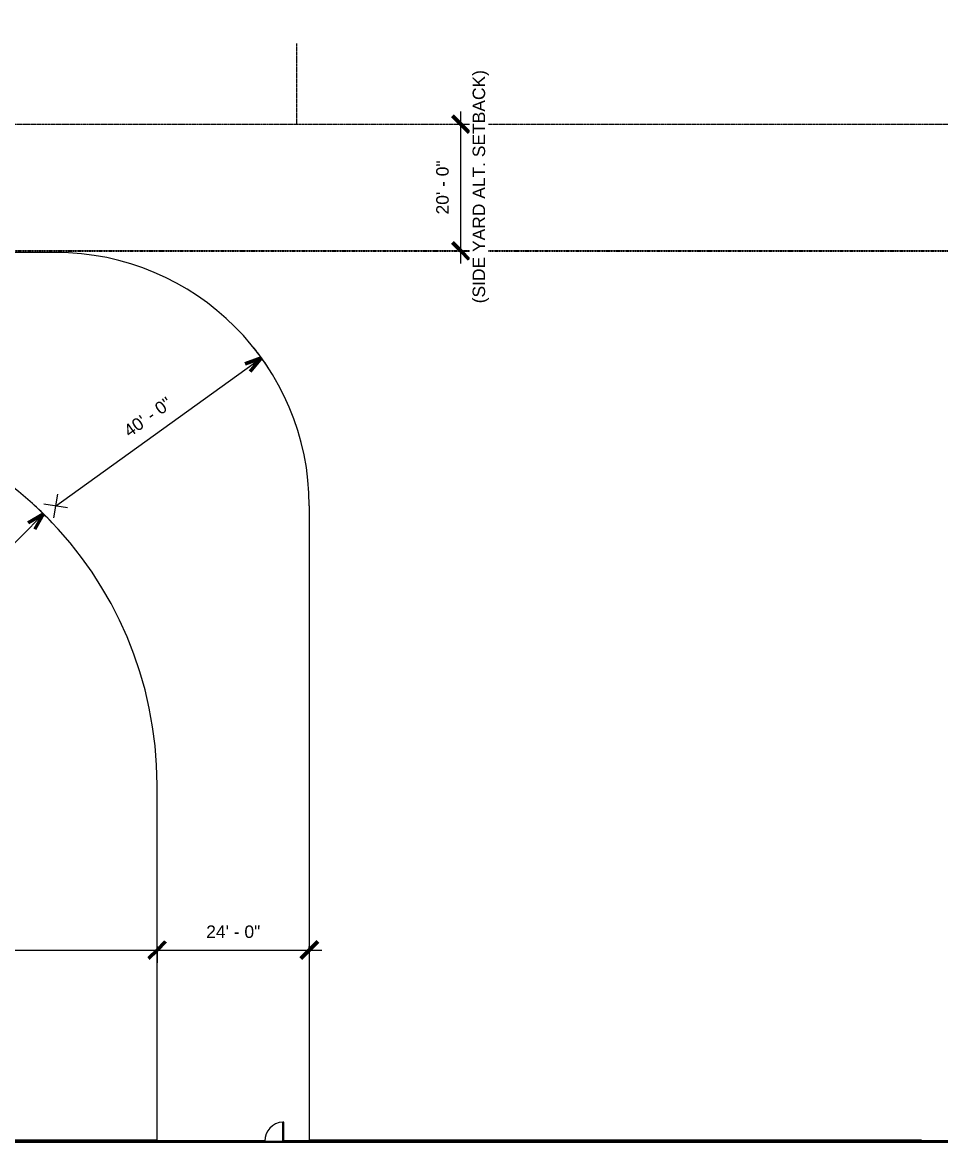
# Model space of a CAD drawing. Header units: inches. Extents: x 20461 to 27285, y -26063 to -19005.
# Drawn here: x 22833 to 24570, y -21126 to -19005 of the extents above; entities that cross this region are included whole.
import ezdxf

# ---------------------------------------------------------------- set-up
doc = ezdxf.new("R2010")
doc.units = ezdxf.units.IN
doc.header["$MEASUREMENT"] = 0
doc.linetypes.add('Center 1_4_', pattern=[0.53125, 0.25, -0.09375, 0.09375, -0.09375])
doc.linetypes.add('Hidden', pattern=[0.28125, 0.1875, -0.09375])
for name, color, linetype, lineweight in [('A-ANNO-DIMS', 211, 'Continuous', 9), ('A-ANNO-DIMS-256', 211, 'Continuous', 9), ('A-DOOR', 31, 'Continuous', 9), ('A-GLAZ-CWMG', 51, 'Continuous', 9), ('A-PROP-SBCK', 71, 'Hidden', 25), ('A-WALL', 113, 'Continuous', 9), ('A-WALL-PATT', 111, 'Continuous', 25), ('EOP-PR', 4, 'Continuous', 9), ('L-SITE-WALL', 31, 'Continuous', 9), ('PROP', 3, 'Center 1_4_', 9), ('S-BEAM', 12, 'Continuous', 9)]:
    doc.layers.add(name, color=color, linetype=linetype, lineweight=lineweight)
doc.styles.add('Arial_1', font='arial.ttf', dxfattribs={"height": 23.60479})
doc.dimstyles.new('Arrow_-_3_32__Arial_1', dxfattribs={"dimscale": 12, "dimtxt": 24, "dimasz": 2.666667, "dimexe": 2, "dimexo": 0, "dimgap": 1.333333, "dimtad": 1, "dimjust": 3, "dimdec": 5, "dimrnd": 0.03125, "dimzin": 1, "dimdsep": 46, "dimlunit": 4, "dimtxsty": 'Arial_1', "dimblk1": 'OPEN30', "dimblk2": 'OPEN30', "dimsah": 1, "dimcen": 0.09, "dimazin": 0, "dimtfac": 1, "dimtdec": 4, "dimtix": 1, "dimtmove": 0, "dimatfit": 2, "dimfxl": 1, "dimtvp": 1, "dimtfill": 1, "dimfrac": 2, "dimtolj": 1, "dimtzin": 0, "dimarcsym": 2})
doc.dimstyles.new('Linear_-_3_32__Arial_1', dxfattribs={"dimscale": 12, "dimtxt": 24, "dimasz": 2.666667, "dimexe": 2, "dimexo": 1.333333, "dimgap": 1.333333, "dimtad": 1, "dimdec": 0, "dimzin": 1, "dimdsep": 46, "dimlunit": 4, "dimtxsty": 'Arial_1', "dimblk1": 'OBLIQUE', "dimblk2": 'OBLIQUE', "dimsah": 1, "dimcen": 0.09, "dimdle": 2, "dimazin": 0, "dimtfac": 1, "dimtdec": 4, "dimtix": 1, "dimtmove": 0, "dimatfit": 3, "dimfxl": 1, "dimtvp": 1, "dimtfill": 1, "dimfrac": 2, "dimtolj": 1, "dimtzin": 0, "dimarcsym": 2})
pattern_1 = [(0, (0, 0), (0, 32), []), (90, (0, 0), (-32, 2e-15), [])]

# ---------------------------------------------------------------- blocks, each defined once
blk = doc.blocks.new('Girt_Z - 8_D-757170-Site Plan - Phase 1')
at = {"layer": 'S-BEAM'}
blk.add_hatch(color=256, dxfattribs=at).paths.add_polyline_path([(25971.4, -21126.4), (25971.4, -21125.8), (22787.5, -21125.8), (22787.5, -21126.4), (25938.9, -21126.4)], flags=0)
for p, q in [((25971.4, -21125.8), (22787.5, -21125.8)), ((25971.4, -21126.4), (22787.5, -21126.4))]:
    blk.add_line(p, q, dxfattribs=at)
blk = doc.blocks.new('Rectangular Mullion - Profile_Polycarbonate_Lower-836136-Site Plan - Phase 1')
at = {"layer": 'A-GLAZ-CWMG'}
for points in [[(23371.6, -21123.5), (23371.6, -21123.4), (23089.6, -21123.4), (23089.6, -21123.5), (23247.2, -21123.5)], [(23291, -21125.2), (23327, -21125.2), (23327, -21123.6), (23291, -21123.6)], [(23371.6, -21125.5), (23371.6, -21125.2), (23089.6, -21125.2), (23089.6, -21125.5), (23327, -21125.5)]]:
    blk.add_hatch(color=256, dxfattribs=at).paths.add_polyline_path(points, flags=0)
h = blk.add_hatch(color=256, dxfattribs=at)
h.paths.add_polyline_path([(23291, -21125.2), (23291, -21123.6), (23089.6, -21123.6), (23089.6, -21125.2), (23247.2, -21125.2)], flags=0)
h.paths.add_polyline_path([(23371.6, -21125.2), (23371.6, -21123.6), (23327, -21123.6), (23327, -21125.2)], flags=0)
for p, q in [((23089.6, -21123.5), (23089.6, -21123.4)), ((23089.6, -21123.4), (23371.6, -21123.4)), ((23089.6, -21123.5), (23371.6, -21123.5)), ((23089.6, -21125.2), (23089.6, -21123.6)), ((23371.6, -21123.4), (23371.6, -21123.5)), ((23371.6, -21123.7), (23371.6, -21125.2)), ((23089.6, -21125.5), (23089.6, -21125.2)), ((23089.6, -21125.2), (23291, -21125.2)), ((23089.6, -21125.5), (23371.6, -21125.5)), ((23291, -21125.2), (23327, -21125.2)), ((23327, -21125.2), (23371.6, -21125.2)), ((23371.6, -21125.2), (23371.6, -21125.5))]:
    blk.add_line(p, q, dxfattribs=at)
blk = doc.blocks.new('Single-Flush - 36_ x 96_-849181-Site Plan - Phase 1')
at = {"layer": 'A-DOOR', "lineweight": 13}
for p, q in [((16, 0.8), (16, 36.8)), ((18, 36.8), (16, 36.8)), ((18, 0.8), (18, 36.8)), ((18, 0.8), (16, 0.8))]:
    blk.add_line(p, q, dxfattribs=at)
at = {"layer": 'A-DOOR'}
blk.add_arc((18, 0.8), 36.1, 93.1789, 180, dxfattribs=at)
blk = doc.blocks.new('DIMBLOCK70-Site Plan - Phase 1')
at = {"layer": 'A-ANNO-DIMS-256'}
for p, q in [((22367.2, -20449.1), (22872.2, -19935.9)), ((22367.1, -20426.5), (22367.4, -20471.7)), ((22389.9, -20448.9), (22344.6, -20449.3))]:
    blk.add_line(p, q, dxfattribs=at)
at = {"layer": 'A-ANNO-DIMS-256', "lineweight": 50}
for q in [(22843.7, -19952.7), (22855.9, -19964.7)]:
    blk.add_line((22872.2, -19935.9), q, dxfattribs=at)
at = {"layer": 'A-ANNO-DIMS-256'}
blk.add_arc((22367.2, -20449.1), 720, 43.5506, 47.3703, dxfattribs=at)
at = {"layer": 'A-ANNO-DIMS-256', "color": 0, "insert": (22550.8, -20196.1), "char_height": 23.6, "width": 122.289, "attachment_point": 1, "rotation": 45.4605, "line_spacing_factor": 0.938532, "style": 'Arial_1', "bg_fill": 3, "box_fill_scale": 1.25, "bg_fill_color": 0, "bg_fill_transparency": 0}
blk.add_mtext('60\' - 0"', dxfattribs=at)
blk = doc.blocks.new('_Open30')
at = {"color": 0, "linetype": 'ByBlock', "lineweight": -2}
for p, q in [((-1, 0.268), (0, 0)), ((0, 0), (-1, -0.268)), ((0, 0), (-1, 0))]:
    blk.add_line(p, q, dxfattribs=at)
blk = doc.blocks.new('DIMBLOCK71-Site Plan - Phase 1')
at = {"layer": 'A-ANNO-DIMS-256'}
for p, q in [((22895.2, -19921.1), (23284.7, -19640.5)), ((22898.9, -19898.8), (22891.6, -19943.4)), ((22917.6, -19924.7), (22872.9, -19917.5))]:
    blk.add_line(p, q, dxfattribs=at)
at = {"layer": 'A-ANNO-DIMS-256', "lineweight": 50}
for q in [(23253.7, -19652.2), (23263.7, -19666.2)]:
    blk.add_line((23284.7, -19640.5), q, dxfattribs=at)
at = {"layer": 'A-ANNO-DIMS-256'}
blk.add_arc((22895.2, -19921.1), 480, 32.9082, 38.6378, dxfattribs=at)
at = {"layer": 'A-ANNO-DIMS-256', "color": 0, "insert": (23021.4, -19772.7), "char_height": 23.6, "width": 122.289, "attachment_point": 1, "rotation": 35.773, "line_spacing_factor": 0.938532, "style": 'Arial_1', "bg_fill": 3, "box_fill_scale": 1.25, "bg_fill_color": 0, "bg_fill_transparency": 0}
blk.add_mtext('40\' - 0"', dxfattribs=at)
blk = doc.blocks.new('DIMBLOCK76-Site Plan - Phase 1')
at = {"layer": 'A-ANNO-DIMS-256', "lineweight": 50}
for p, q in [((21983.2, -20761.9), (21967.2, -20777.9)), ((21983.2, -20761.9), (21999.2, -20745.9)), ((23087.2, -20761.9), (23071.2, -20777.9)), ((23087.2, -20761.9), (23103.2, -20745.9))]:
    blk.add_line(p, q, dxfattribs=at)
at = {"layer": 'A-ANNO-DIMS-256'}
for p, q in [((21983.2, -20755.3), (21983.2, -20785.9)), ((21983.2, -20761.9), (21983.2, -20755.3)), ((21983.2, -20761.9), (23087.2, -20761.9)), ((23087.2, -20755.3), (23087.2, -20785.9)), ((23087.2, -20761.9), (23087.2, -20755.3))]:
    blk.add_line(p, q, dxfattribs=at)
at = {"layer": 'A-ANNO-DIMS-256', "color": 0, "insert": (22484.3, -20715.3), "char_height": 23.6, "width": 122.289, "attachment_point": 1, "line_spacing_factor": 0.938532, "style": 'Arial_1', "bg_fill": 3, "box_fill_scale": 1.25, "bg_fill_color": 0, "bg_fill_transparency": 0}
blk.add_mtext('92\' - 0"', dxfattribs=at)
blk = doc.blocks.new('_Oblique')
at = {"color": 0, "linetype": 'ByBlock', "lineweight": -2}
blk.add_line((-0.5, -0.5), (0.5, 0.5), dxfattribs=at)
blk = doc.blocks.new('DIMBLOCK77-Site Plan - Phase 1')
at = {"layer": 'A-ANNO-DIMS-256', "lineweight": 50}
for p, q in [((23087.2, -20761.9), (23071.2, -20777.9)), ((23087.2, -20761.9), (23103.2, -20745.9)), ((23375.2, -20761.9), (23359.2, -20777.9)), ((23375.2, -20761.9), (23391.2, -20745.9))]:
    blk.add_line(p, q, dxfattribs=at)
at = {"layer": 'A-ANNO-DIMS-256'}
for p, q in [((23087.2, -20755.3), (23087.2, -20785.9)), ((23087.2, -20761.9), (23087.2, -20755.3)), ((23087.2, -20761.9), (23399.2, -20761.9)), ((23375.2, -20755.3), (23375.2, -20785.9)), ((23375.2, -20761.9), (23375.2, -20755.3))]:
    blk.add_line(p, q, dxfattribs=at)
at = {"layer": 'A-ANNO-DIMS-256', "color": 0, "insert": (23180.3, -20715.3), "char_height": 23.6, "width": 122.289, "attachment_point": 1, "line_spacing_factor": 0.938532, "style": 'Arial_1', "bg_fill": 3, "box_fill_scale": 1.25, "bg_fill_color": 0, "bg_fill_transparency": 0}
blk.add_mtext('24\' - 0"', dxfattribs=at)
blk = doc.blocks.new('DIMBLOCK92-Site Plan - Phase 1')
at = {"layer": 'A-ANNO-DIMS-256', "lineweight": 50}
for p, q in [((23662, -19198.2), (23646, -19182.2)), ((23662, -19198.2), (23678, -19214.2)), ((23662, -19438.2), (23646, -19422.2)), ((23662, -19438.2), (23678, -19454.2))]:
    blk.add_line(p, q, dxfattribs=at)
at = {"layer": 'A-ANNO-DIMS-256'}
for p, q in [((23662, -19462.2), (23662, -19174.2)), ((23655.4, -19198.2), (23686, -19198.2)), ((23662, -19198.2), (23655.4, -19198.2)), ((23655.4, -19438.2), (23686, -19438.2)), ((23662, -19438.2), (23655.4, -19438.2))]:
    blk.add_line(p, q, dxfattribs=at)
at = {"layer": 'A-ANNO-DIMS-256', "color": 0, "insert": (23615.4, -19369.1), "char_height": 23.6, "width": 122.289, "attachment_point": 1, "rotation": 90, "line_spacing_factor": 0.938532, "style": 'Arial_1', "bg_fill": 3, "box_fill_scale": 1.25, "bg_fill_color": 0, "bg_fill_transparency": 0}
blk.add_mtext('20\' - 0"', dxfattribs=at)
at = {"layer": 'A-ANNO-DIMS-256', "color": 0, "insert": (23684.3, -19537.3), "char_height": 23.605, "width": 525.932, "attachment_point": 1, "rotation": 90, "line_spacing_factor": 0.938532, "style": 'Arial_1', "bg_fill": 3, "box_fill_scale": 1.25, "bg_fill_color": 0, "bg_fill_transparency": 0}
blk.add_mtext('(SIDE YARD ALT. SETBACK)', dxfattribs=at)

msp = doc.modelspace()

# ---------------------------------------------------------------- hatches: boundary and pattern name
at = {"layer": 'A-WALL', "transparency": 33554649}
h = msp.add_hatch(color=256, dxfattribs=at)
h.paths.add_polyline_path([(25997.19296, -21125.18961), (25997.19296, -21123.61481), (25775.765225, -21123.61481), (25775.765225, -21125.18961), (25938.902247, -21125.18961)], flags=0)
h.paths.add_polyline_path([(25739.765225, -21125.18961), (25739.765225, -21123.61481), (25691.577725, -21123.61481), (25691.577725, -21125.18961)], flags=0)
h.paths.add_polyline_path([(24822.702725, -21125.18961), (24822.702725, -21123.61481), (24533.577725, -21123.61481), (24533.577725, -21125.18961), (24593.030247, -21125.18961)], flags=0)
h.paths.add_polyline_path([(23327.015225, -21125.18961), (23375.202725, -21125.18961), (23375.202725, -21123.61481), (23327.015225, -21123.61481)], flags=0)
h.paths.add_polyline_path([(23291.015225, -21125.18961), (23291.015225, -21123.61481), (23086.077725, -21123.61481), (23086.077725, -21125.18961), (23247.158247, -21125.18961)], flags=0)
at = {"layer": 'A-WALL-PATT', "lineweight": 9}
h = msp.add_hatch(dxfattribs=at)
h.set_pattern_fill('FP_8', color=256, style=0, pattern_type=2)
h.set_pattern_definition(pattern_1)
h.paths.add_polyline_path([(22799.486095, -21125.05281), (22801.25546, -21125.05281), (22801.25546, -21124.05281), (22782.774991, -21124.05281), (22782.774991, -21125.05281), (22798.534247, -21125.05281)], flags=0)
h.paths.add_polyline_path([(23085.765225, -21125.05281), (23085.765225, -21124.05281), (22810.00546, -21124.05281), (22810.00546, -21125.05281), (23022.846247, -21125.05281)], flags=0)
h = msp.add_hatch(dxfattribs=at)
h.set_pattern_fill('FP_8', color=256, style=0, pattern_type=2)
h.set_pattern_definition(pattern_1)
h.paths.add_polyline_path([(23375.515225, -21125.05281), (24533.265225, -21125.05281), (24533.265225, -21124.05281), (23375.515225, -21124.05281)], flags=0)
at = {"layer": 'L-SITE-WALL'}
h = msp.add_hatch(color=256, dxfattribs=at)
h.paths.add_polyline_path([(22791.524991, -21123.30281), (22800.63046, -21123.30281), (22800.63046, -21122.30281), (22781.024991, -21122.30281), (22781.024991, -21123.30281), (22781.774991, -21123.30281)], flags=0)
h.paths.add_polyline_path([(23022.846247, -21123.30281), (23085.765225, -21123.30281), (23085.765225, -21122.30281), (22811.63046, -21122.30281), (22811.63046, -21123.30281), (22910.690247, -21123.30281)], flags=0)
at = {"layer": 'L-SITE-WALL', "lineweight": 5}
h = msp.add_hatch(color=256, dxfattribs=at)
h.paths.add_polyline_path([(22781.774991, -21124.05281), (22801.25546, -21124.05281), (22801.25546, -21123.30281), (22781.774991, -21123.30281)], flags=0)
h.paths.add_polyline_path([(22810.75546, -21124.05281), (23085.765225, -21124.05281), (23085.765225, -21123.30281), (22810.75546, -21123.30281)], flags=0)
at = {"layer": 'L-SITE-WALL'}
msp.add_hatch(color=256, dxfattribs=at).paths.add_polyline_path([(24533.265225, -21123.30281), (24533.265225, -21122.30281), (23375.515225, -21122.30281), (23375.515225, -21123.30281), (23695.782247, -21123.30281)], flags=0)
at = {"layer": 'L-SITE-WALL', "lineweight": 5}
for points in [[(23375.515225, -21124.05281), (24533.265225, -21124.05281), (24533.265225, -21123.30281), (23375.515225, -21123.30281)], [(24533.265225, -21125.80281), (24533.265225, -21125.05281), (23375.515225, -21125.05281), (23375.515225, -21125.80281), (23695.782247, -21125.80281)]]:
    msp.add_hatch(color=256, dxfattribs=at).paths.add_polyline_path(points, flags=0)
h = msp.add_hatch(color=256, dxfattribs=at)
h.paths.add_polyline_path([(22783.524991, -21125.80281), (22801.25546, -21125.80281), (22801.25546, -21125.05281), (22783.524991, -21125.05281)], flags=0)
h.paths.add_polyline_path([(23085.765225, -21125.80281), (23085.765225, -21125.05281), (22809.25546, -21125.05281), (22809.25546, -21125.80281), (23022.846247, -21125.80281)], flags=0)

# ---------------------------------------------------------------- linework, layer by layer
at = {"layer": 'A-PROP-SBCK'}
msp.add_line((21404.235225, -19438.180554), (26647.515225, -19438.180554), dxfattribs=at)
at = {"layer": 'A-WALL'}
for p, q in [((22810.75546, -21124.05281), (23085.765225, -21124.05281)), ((22811.63046, -21123.30281), (23085.765225, -21123.30281)), ((23375.515225, -21123.30281), (24533.265225, -21123.30281)), ((23375.515225, -21124.05281), (24533.265225, -21124.05281)), ((22810.00546, -21125.05281), (23085.765225, -21125.05281)), ((23375.515225, -21125.05281), (24533.265225, -21125.05281))]:
    msp.add_line(p, q, dxfattribs=at)
at = {"layer": 'A-WALL', "lineweight": 25}
for p, q in [((23291.015225, -21123.61481), (23086.077725, -21123.61481)), ((23086.077725, -21123.61481), (23086.077725, -21125.18961)), ((23291.015225, -21125.18961), (23291.015225, -21123.61481)), ((23375.202725, -21123.61481), (23327.015225, -21123.61481)), ((23327.015225, -21123.61481), (23327.015225, -21125.18961)), ((23375.202725, -21125.18961), (23375.202725, -21123.61481)), ((24822.702725, -21123.61481), (24533.577725, -21123.61481)), ((24533.577725, -21123.61481), (24533.577725, -21125.18961)), ((23086.077725, -21125.18961), (23291.015225, -21125.18961)), ((23327.015225, -21125.18961), (23375.202725, -21125.18961)), ((24533.577725, -21125.18961), (24822.702725, -21125.18961))]:
    msp.add_line(p, q, dxfattribs=at)
at = {"layer": 'EOP-PR'}
for p, q in [((22895.235225, -19441.085554), (20912.235225, -19441.085554)), ((23375.235225, -19921.085554), (23375.235225, -21125.80281)), ((23087.235225, -21123.61481), (23087.235225, -20449.085554)), ((23087.235225, -21125.180716), (23087.235225, -21123.61481)), ((23087.235225, -21125.80281), (23087.235225, -21125.180716))]:
    msp.add_line(p, q, dxfattribs=at)
for centre, radius in [((22895.235225, -19921.085554), 480), ((22367.235225, -20449.085554), 720)]:
    msp.add_arc(centre, radius, 0, 90, dxfattribs=at)
at = {"layer": 'L-SITE-WALL', "lineweight": 25}
for p, q in [((23085.765225, -21122.30281), (22811.88046, -21122.30281)), ((23085.765225, -21125.80281), (23085.765225, -21122.30281)), ((24533.265225, -21122.30281), (23375.515225, -21122.30281)), ((23375.515225, -21122.30281), (23375.515225, -21125.80281)), ((24533.265225, -21125.80281), (24533.265225, -21122.30281))]:
    msp.add_line(p, q, dxfattribs=at)
at = {"layer": 'PROP'}
for p, q in [((23351.568457, -19198.180554), (23351.547537, -19045.170645)), ((20984.235225, -19198.180554), (27007.515225, -19198.180554))]:
    msp.add_line(p, q, dxfattribs=at)

# ---------------------------------------------------------------- block references
at = {"layer": 'A-DOOR'}
msp.add_blockref('Single-Flush - 36_ x 96_-849181-Site Plan - Phase 1', (23309.015225, -21124.40221), dxfattribs=at)
at = {"layer": 'A-GLAZ-CWMG'}
msp.add_blockref('Rectangular Mullion - Profile_Polycarbonate_Lower-836136-Site Plan - Phase 1', (0, 0), dxfattribs=at)
at = {"layer": 'S-BEAM'}
msp.add_blockref('Girt_Z - 8_D-757170-Site Plan - Phase 1', (0, 0), dxfattribs=at)

# ---------------------------------------------------------------- next in the draw order: dimensions: what is measured, and where the dimension line sits
at = {"layer": 'A-ANNO-DIMS'}
dim = msp.add_linear_dim(base=(23662.03299, -19198.180554), p1=(23639.405573, -19438.180554), p2=(23639.405573, -19198.180554), angle=90, text='<>\\X(SIDE YARD ALT. SETBACK)', dimstyle='Linear_-_3_32__Arial_1', override={"dimpost": '<>', "dimfxl": 240}, dxfattribs=at)
dim.commit()
dim.dimension.update_dxf_attribs({"geometry": 'DIMBLOCK92-Site Plan - Phase 1', "text_midpoint": (23662.03299, -19318.180554)})
dim = msp.add_radius_dim(center=(22367.235225, -20449.085554), mpoint=(22872.243975, -19935.893423), dimstyle='Arrow_-_3_32__Arial_1', override={"dimpost": '<>'}, dxfattribs=at)
dim.commit()
dim.dimension.update_dxf_attribs({"geometry": 'DIMBLOCK70-Site Plan - Phase 1', "text_midpoint": (22588.52267, -20184.218078)})
dim = msp.add_linear_dim(base=(23087.235225, -20761.912983), p1=(21983.235225, -20739.285566), p2=(23087.235225, -20739.285566), dimstyle='Linear_-_3_32__Arial_1', override={"dimpost": '<>', "dimfxl": 1104}, dxfattribs=at)
dim.commit()
dim.dimension.update_dxf_attribs({"geometry": 'DIMBLOCK76-Site Plan - Phase 1', "text_midpoint": (22535.235225, -20733.861015)})

# ---------------------------------------------------------------- next in the draw order: dimensions: what is measured, and where the dimension line sits
dim = msp.add_radius_dim(center=(22895.235225, -19921.085554), mpoint=(23284.678193, -19640.489448), dimstyle='Arrow_-_3_32__Arial_1', override={"dimpost": '<>'}, dxfattribs=at)
dim.commit()
dim.dimension.update_dxf_attribs({"geometry": 'DIMBLOCK71-Site Plan - Phase 1', "text_midpoint": (23060.576791, -19767.381034)})
dim = msp.add_linear_dim(base=(23375.235225, -20761.912983), p1=(23087.235225, -20739.285566), p2=(23375.235225, -20739.285566), dimstyle='Linear_-_3_32__Arial_1', override={"dimpost": '<>', "dimfxl": 288}, dxfattribs=at)
dim.commit()
dim.dimension.update_dxf_attribs({"geometry": 'DIMBLOCK77-Site Plan - Phase 1', "text_midpoint": (23231.235225, -20733.861015)})

doc.saveas('drawing.dxf')
